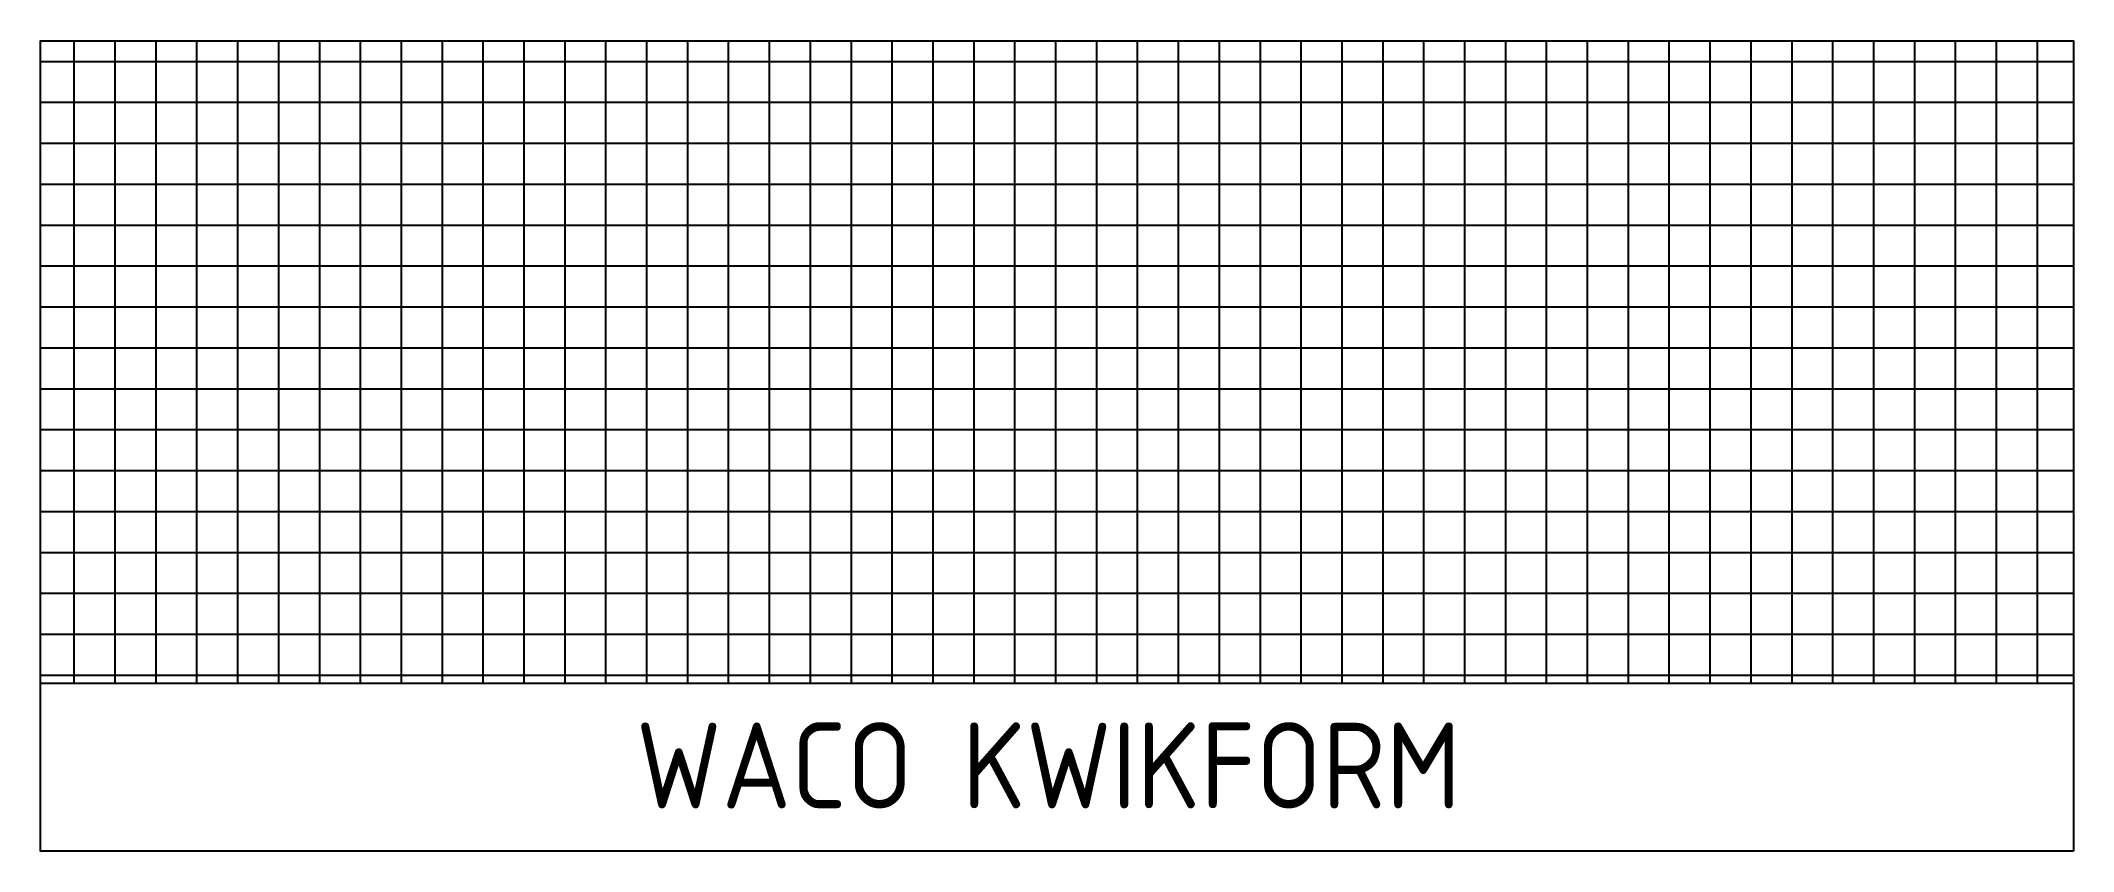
# Model space of a CAD drawing. Header units: millimetres. Extents: x 52502 to 54869, y 33168 to 34112.
import ezdxf

# ---------------------------------------------------------------- set-up
doc = ezdxf.new("R2010")
doc.units = ezdxf.units.MM
doc.styles.add('KwikScaf ISO', font='isocp.shx')

msp = doc.modelspace()

# ---------------------------------------------------------------- hatches: boundary and pattern name
h = msp.add_hatch()
h.set_pattern_fill('NET', color=84, scale=15, style=0)
h.set_pattern_definition([(0, (3868.27, 1559.78), (0, 47.625), []), (90, (3868.27, 1559.78), (-47.625, 3e-15), [])])
h.paths.add_polyline_path([(54868.9, 33363.5), (54868.9, 34111.8), (52501.9, 34111.8), (52501.9, 33363.5)])

# ---------------------------------------------------------------- linework, layer by layer
at = {"color": 84}
msp.add_line((54868.1, 33363.5), (52501.9, 33363.5), dxfattribs=at)
msp.add_lwpolyline([(54868.9, 33168.2), (52501.9, 33168.2), (52501.9, 34111.8), (54868.9, 34111.8)], close=True, dxfattribs=at)

# ---------------------------------------------------------------- texts
at = {"color": 84, "insert": (52501.9, 33318.2), "char_height": 100, "width": 2367.008, "attachment_point": 1, "style": 'KwikScaf ISO'}
msp.add_mtext('\\pi693;WACO KWIKFORM', dxfattribs=at)

doc.saveas('drawing.dxf')
